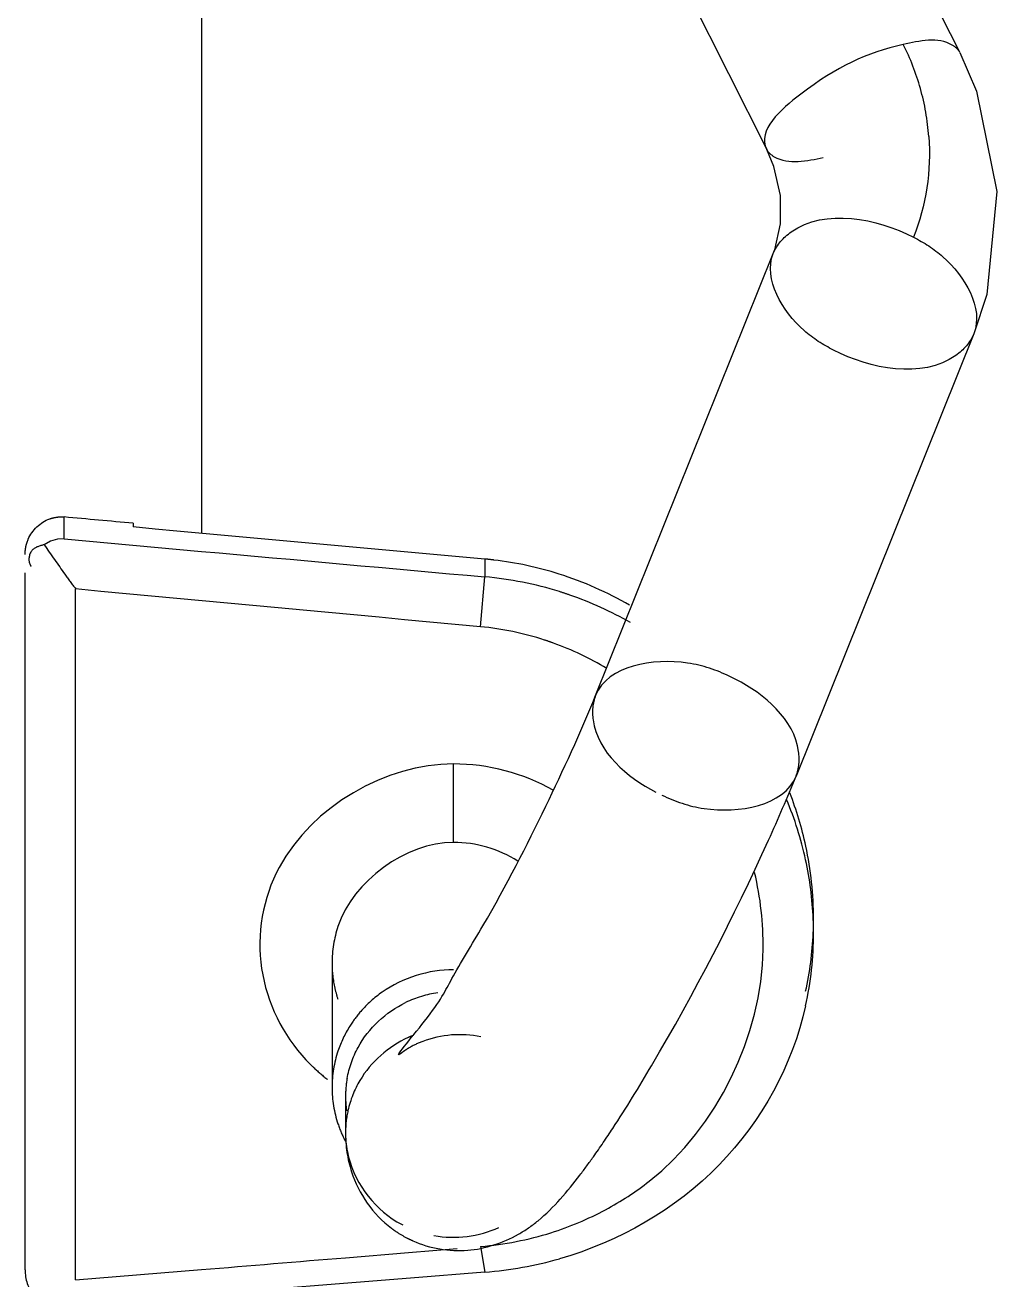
# Model space of a CAD drawing. Header units: millimetres. Extents: x 17886 to 18265, y -8727 to -7321.
# Drawn here: x 17968.6562 to 17968.9261, y -7873.0021 to -7872.6537 of the extents above; entities that cross this region are included whole.
import ezdxf

# ---------------------------------------------------------------- set-up
doc = ezdxf.new("R2010")
doc.units = ezdxf.units.MM
doc.linetypes.add('EPL_DASH', pattern=[1, 0.5, -0.5])
doc.layers.add('3884027_DKREDXF_CONTINUOUS_LINE', color=7, linetype='Continuous')

msp = doc.modelspace()

# ---------------------------------------------------------------- linework, layer by layer
at = {"layer": '3884027_DKREDXF_CONTINUOUS_LINE', "color": 6, "linetype": 'EPL_DASH'}
for p, q in [((17968.91578790136, -7872.661233415994), (17968.88511676776, -7872.600345969566)), ((17968.83153143015, -7872.62733877588), (17968.86220586709, -7872.688232764947)), ((17968.81466299418, -7872.839839276884), (17968.86401110878, -7872.717066414781)), ((17968.91969961766, -7872.73939982349), (17968.87033415164, -7872.86221610032)), ((17968.66706900881, -7872.796374412613), (17968.66706900881, -7872.790267365862)), ((17968.66328323187, -7872.79696776736), (17968.66147960784, -7872.797971144215)), ((17968.66706900881, -7872.796374412613), (17968.70519733051, -7872.799808232534)), ((17968.78391302966, -7872.801953272654), (17968.78391302966, -7872.806892913148)), ((17968.65619745134, -7872.999373577878), (17968.65619745134, -7872.80577168503)), ((17968.78269295512, -7872.820752164254), (17968.78391309884, -7872.806892193574)), ((17968.67019411398, -7873.002132217874), (17968.67019411398, -7872.810259309626)), ((17968.77519745487, -7872.880634982851), (17968.77519744845, -7872.858850632853)), ((17968.87519745134, -7872.905819728742), (17968.87519745134, -7872.901877470735)), ((17968.74144748919, -7872.914147765696), (17968.74144745134, -7872.948691789374)), ((17968.74519745134, -7872.951155700874), (17968.74519745134, -7872.961219974532)), ((17968.76266332363, -7872.994515615518), (17968.77619079581, -7872.993394672424)), ((17968.78269301415, -7872.99285687388), (17968.78391313109, -7872.999991093515)), ((17968.74519378073, -7872.995962407652), (17968.76266332363, -7872.994515615518)), ((17968.67019411398, -7873.002132217874), (17968.70519742694, -7872.999259764954)), ((17968.7839130228, -7872.999989605803), (17968.76321671209, -7873.001638893497)), ((17968.76321671209, -7873.001638893497), (17968.70519733171, -7873.006253610755))]:
    msp.add_line(p, q, dxfattribs=at)
at = {"layer": '3884027_DKREDXF_CONTINUOUS_LINE', "color": 7, "linetype": 'EPL_DASH'}
for p, q in [((17968.70519745134, -7872.620129165948), (17968.70519745134, -7872.794784228408)), ((17968.68619745134, -7872.792018326047), (17968.68619745134, -7872.793049707782))]:
    msp.add_line(p, q, dxfattribs=at)
at = {"layer": '3884027_DKREDXF_CONTINUOUS_LINE', "color": 6, "linetype": 'EPL_DASH'}
for points in [[(17968.91578953981, -7872.661236672376), (17968.92043286029, -7872.672012991302), (17968.92611839252, -7872.699907332851), (17968.92329504873, -7872.728454670921), (17968.91967961076, -7872.739449457552)], [(17968.86602842773, -7872.701009418338), (17968.86417884825, -7872.692894948307), (17968.86220549636, -7872.688232031679)], [(17968.8640146859, -7872.717057908783), (17968.86440269168, -7872.716036156812), (17968.86604550703, -7872.708873404477), (17968.86602842773, -7872.701009418338)], [(17968.66706900881, -7872.796374412615), (17968.66517685974, -7872.796434648569), (17968.66328323187, -7872.79696776736)], [(17968.85362141028, -7872.835361418905), (17968.85306458405, -7872.835078364111), (17968.85250312322, -7872.834802305216), (17968.85193727406, -7872.834533363311)], [(17968.75944803317, -7872.985966216725), (17968.759986219, -7872.986280451861), (17968.76053107698, -7872.986583694644), (17968.76108236812, -7872.98687581206)]]:
    msp.add_lwpolyline(points, dxfattribs=at)
for centre, radius, start, end in [((17968.83903211193, -7872.689823299991), 0.068392395529, 15.74837976902013, 26.72713854584822), ((17968.83997534845, -7872.689552870322), 0.067411167306, 4.193226331062619, 15.74474909802426), ((17968.86200157533, -7872.6657195347), 0.240107007394, 215.801549790247, 217.0049151362657), ((17968.77505197296, -7872.905696710878), 0.099200346651, 72.67488027001318, 84.87523223787242), ((17968.77512137959, -7872.905415871071), 0.09891158114300001, 70.87626038559496, 72.66481582399962), ((17968.77463345236, -7872.906703448684), 0.10028795873, 60.27711943083661, 70.85387773734128), ((17968.77508195334, -7872.902117875965), 0.08172130343300002, 71.88143846606594, 84.65606397730123), ((17968.77468894705, -7872.903493926321), 0.083151358984, 70.11744729368239, 71.91893061064772), ((17968.77401580261, -7872.905164560927), 0.084951366556, 59.00040129050995, 70.07371031273073), ((17968.77676272881, -7872.906516642625), 0.09850307566900002, 12.35001427117298, 22.58887725698951), ((17968.77908986771, -7872.905963000307), 0.09611138339900001, 2.407636631129139, 12.32432379633147), ((17968.77253147207, -7872.909355893864), 0.08866484393500002, 359.4221343814481, 13.26078334960689), ((17968.78107261107, -7872.90583383487), 0.09412497536500002, 1.212394200269768, 2.379782378962655), ((17968.78220710935, -7872.905825987968), 0.09299034219600003, 347.446519588972, 0.003856607183095963), ((17968.78169096242, -7872.905820907902), 0.09350648892800001, 0.0007225262711406426, 1.212491892311047), ((17968.77281999778, -7872.914193407316), 0.031372546287, 180.0061651065984, 192.756110161008), ((17968.7721698019, -7872.914326300895), 0.030709058107, 192.7821386320733, 198.6204016266697), ((17968.77469773804, -7872.949668621754), 0.03356902044600001, 125.1744602892622, 138.8542034547043), ((17968.77520842413, -7872.952962598368), 0.030883999203, 98.16194843272281, 115.5448304896603), ((17968.77399041616, -7872.949034872486), 0.03261938987, 138.8749921157428, 147.7657786414898), ((17968.77373823108, -7872.948876087526), 0.032321379906, 147.7654264200035, 161.4320075384182), ((17968.77503139176, -7872.962563963397), 0.030390383944, 110.8672787509685, 114.1689997184662), ((17968.77075989443, -7872.906702163099), 0.050134996168, 223.2069608356244, 226.8239711240848), ((17968.77167731127, -7872.905714649261), 0.05148288115800001, 226.8313916939807, 232.3431089728726), ((17968.77342540147, -7872.95115554207), 0.028227049458, 169.8272157616458, 180.0175921516449), ((17968.77337646092, -7872.951160908697), 0.028178107771, 180.0067105107975, 188.1993981295827), ((17968.77346277594, -7872.961225315314), 0.028264901386, 167.4058232964875, 179.9891738629739), ((17968.77352925845, -7872.948598801588), 0.03209421534200001, 198.5322623263397, 207.886784326198), ((17968.77328178298, -7872.961229131108), 0.028083909416, 179.9813192488611, 190.968955021002), ((17968.60398554738, -7872.818996929759), 0.257506002723, 324.665455034178, 326.783555549589), ((17968.67091395739, -7872.866362829713), 0.175512503754, 322.5809238904533, 324.6434405309408), ((17968.77730978618, -7872.907934932772), 0.08479420186300002, 298.2398566268753, 308.0347937526138), ((17968.77591241357, -7872.90522392381), 0.08784373290200001, 287.4542860178381, 298.2061345596019), ((17968.77668249814, -7872.962787224696), 0.031231776682, 233.2006775747559, 236.6396579010337), ((17968.77657363939, -7872.962958067782), 0.03102922205600001, 236.6340719591046, 242.6574028022237), ((17968.77636419783, -7872.963357887502), 0.030577873269, 242.6619011276016, 245.9381793314619), ((17968.7753281927, -7872.90339912916), 0.08975974229400002, 274.7063990326012, 287.4606588653064), ((17968.77531687632, -7872.892924997032), 0.107409143873, 274.590393256816, 285.8553878448601)]:
    msp.add_arc(centre, radius, start, end, dxfattribs=at)
at = {"layer": '3884027_DKREDXF_CONTINUOUS_LINE', "color": 7, "linetype": 'EPL_DASH'}
for centre, radius, start, end in [((17968.7752380089, -7872.897439973486), 0.09587995626500001, 83.30355794661881, 84.8088968877044), ((17968.77499717553, -7872.89913692857), 0.09759342663600001, 72.38600604118355, 83.27930538004549), ((17968.77431923008, -7872.900995115115), 0.09956967886500001, 59.99267320397897, 72.33774499658931), ((17968.77552649238, -7872.902705458126), 0.09974783368400002, 12.18252487279506, 21.02934226446563), ((17968.77884653033, -7872.901987167232), 0.096350983452, 0.06523179589567314, 12.18163370519623), ((17968.78207301149, -7872.901877591962), 0.09312443984400001, 357.5797613701915, 7.458690387510003e-05), ((17968.78310629733, -7872.901949958714), 0.09208902424300001, 347.434760820117, 357.5975979821562)]:
    msp.add_arc(centre, radius, start, end, dxfattribs=at)
at = {"layer": '3884027_DKREDXF_CONTINUOUS_LINE', "color": 7, "linetype": 'EPL_DASH', "extrusion": (0, 0, -1)}
for major_axis, start_param, end_param in [((-4.171962214382, 0.3539099190760001), -1.2717411263, -1.2669368849), ((-4.217682348238, 0.3577883839419997), -1.2992485171, -1.2751029631)]:
    msp.add_ellipse((17969.9225687759, -7872.810959136506), major_axis=major_axis, ratio=0.0214024864, start_param=start_param, end_param=end_param, dxfattribs=at)
at = {"layer": '3884027_DKREDXF_CONTINUOUS_LINE', "color": 6, "linetype": 'EPL_DASH'}
for points, knots in [([(17968.90011818666, -7872.659063567743), (17968.88983428648, -7872.661386004786), (17968.87707012454, -7872.667307617586), (17968.85949505965, -7872.682845412092), (17968.86220174955, -7872.688224605033)], [0, 0, 0, 0, 0.6364680706, 1, 1, 1, 1]), ([(17968.91578874531, -7872.661235092514), (17968.91535903986, -7872.6603810998), (17968.91083175406, -7872.65664895159), (17968.90454469863, -7872.658067500277), (17968.90011767277, -7872.659064289754)], [0, 0, 0, 0, 0.1740136609, 1, 1, 1, 1]), ([(17968.86220586732, -7872.688232764831), (17968.86263743974, -7872.689085496717), (17968.86716795402, -7872.692806474091), (17968.87344848386, -7872.691394946817), (17968.87787243294, -7872.690396035667)], [0, 0, 0, 0, 0.1740511918, 1, 1, 1, 1]), ([(17968.86401050562, -7872.717068295373), (17968.86497542604, -7872.714667550787), (17968.87502457116, -7872.703720128506), (17968.8928942725, -7872.707382290221), (17968.90296965162, -7872.712588694991)], [0, 0, 0, 0, 0.1857634585, 1, 1, 1, 1]), ([(17968.90296913763, -7872.712589415817), (17968.90587162165, -7872.714092243988), (17968.91488125981, -7872.719605930418), (17968.92253568101, -7872.732266145029), (17968.91969949302, -7872.739399773608)], [0, 0, 0, 0, 0.2986206363, 1, 1, 1, 1]), ([(17968.8807238879, -7872.743921043017), (17968.87781954048, -7872.742420075008), (17968.86881302003, -7872.736899501159), (17968.86115713468, -7872.724240455903), (17968.86399483027, -7872.717107495927)], [0, 0, 0, 0, 0.2986736737, 1, 1, 1, 1]), ([(17968.91968280666, -7872.739441514601), (17968.91871782557, -7872.741842311812), (17968.9086681444, -7872.752790296764), (17968.89080348395, -7872.749118847742), (17968.88072439857, -7872.743920320639)], [0, 0, 0, 0, 0.1857719098, 1, 1, 1, 1]), ([(17968.66147960784, -7872.797971144215), (17968.66032257905, -7872.798318561944), (17968.65758116863, -7872.798860979378), (17968.65701447969, -7872.802093891187), (17968.65750897847, -7872.80328678089)], [0, 0, 0, 0, 0.4833437963, 1, 1, 1, 1]), ([(17968.65750897847, -7872.80328678089), (17968.65755790813, -7872.80340481491), (17968.65766640981, -7872.803646306182), (17968.65778722007, -7872.803881843774), (17968.65785240967, -7872.804002138605)], [0, 0, 0, 0, 0.4829000113, 1, 1, 1, 1]), ([(17968.85193727406, -7872.834533363311), (17968.84822499843, -7872.832799036718), (17968.83642328582, -7872.828512194742), (17968.81803013432, -7872.831458483283), (17968.81466360593, -7872.83983952271)], [0, 0, 0, 0, 0.3120816885, 1, 1, 1, 1]), ([(17968.8703335399, -7872.862215854495), (17968.87118262711, -7872.860102034972), (17968.87201153395, -7872.848372634381), (17968.86148952309, -7872.839427426362), (17968.85362141028, -7872.835361418905)], [0, 0, 0, 0, 0.2045856423, 1, 1, 1, 1]), ([(17968.76069936853, -7872.939153617595), (17968.75786287356, -7872.941433988943), (17968.77088332274, -7872.926410574933), (17968.77425280189, -7872.918775514211), (17968.78763167505, -7872.897159227218), (17968.80027627667, -7872.872111192805), (17968.81046987875, -7872.850271302242), (17968.81466299418, -7872.839839276884)], [0, 0, 0, 0, 0.0963957335, 0.2210887616, 0.3711795672, 0.7022111758, 1, 1, 1, 1]), ([(17968.81466360593, -7872.83983952271), (17968.81381451871, -7872.841953342233), (17968.81298561188, -7872.853682742823), (17968.82350762274, -7872.862627950843), (17968.83137573554, -7872.866693958299)], [0, 0, 0, 0, 0.2045856423, 1, 1, 1, 1]), ([(17968.77519744972, -7872.858850568427), (17968.75643605783, -7872.858853203365), (17968.72551402639, -7872.876535829922), (17968.71878965303, -7872.915932633785), (17968.72778027064, -7872.934171734378), (17968.73421722485, -7872.941026369434)], [0, 0, 0, 0, 0.4980692364, 0.7503676305, 1, 1, 1, 1]), ([(17968.83305987176, -7872.867522013894), (17968.83677214739, -7872.869256340487), (17968.84857386, -7872.873543182463), (17968.86696701151, -7872.870596893922), (17968.8703335399, -7872.862215854495)], [0, 0, 0, 0, 0.3120816885, 1, 1, 1, 1]), ([(17968.81941690347, -7872.960059583399), (17968.82316617451, -7872.954350507811), (17968.8390255167, -7872.928472644079), (17968.8529958284, -7872.90144765396), (17968.86269154918, -7872.880026777852)], [0, 0, 0, 0, 0.2250962751, 1, 1, 1, 1]), ([(17968.87297438306, -7872.926037513539), (17968.8693194186, -7872.94239523434), (17968.85212942856, -7872.973947366821), (17968.8211301659, -7872.991562199941), (17968.80466216032, -7872.996247688125)], [0, 0, 0, 0, 0.4946799508, 1, 1, 1, 1]), ([(17968.78273809167, -7872.934654086389), (17968.77747998975, -7872.933511096795), (17968.77017794926, -7872.934073539891), (17968.76404544996, -7872.937008647644), (17968.76282557812, -7872.937716386844)], [0, 0, 0, 0, 0.7923326415, 1, 1, 1, 1]), ([(17968.76282557812, -7872.937716386844), (17968.76239911113, -7872.937963812349), (17968.76167258779, -7872.938418372145), (17968.76098229265, -7872.938926163623), (17968.76069936853, -7872.939153617595)], [0, 0, 0, 0, 0.575945464, 1, 1, 1, 1]), ([(17968.79320866508, -7872.989452923011), (17968.79513767702, -7872.988373787119), (17968.8016881211, -7872.983781383892), (17968.80681712963, -7872.977564420848), (17968.81030815655, -7872.973011300005)], [0, 0, 0, 0, 0.2781083475, 1, 1, 1, 1])]:
    msp.add_open_spline(points, degree=3, knots=knots, dxfattribs=at)
for points in [[(17968.90720606474, -7872.684623746133), (17968.90788851343, -7872.69402724289), (17968.90648503345, -7872.703841236508), (17968.90296880349, -7872.712589242809)], [(17968.66147958468, -7872.797971149598), (17968.66339085907, -7872.800718151381), (17968.66530386853, -7872.803464354586), (17968.66726326811, -7872.806177239009)], [(17968.70519733051, -7872.799808232534), (17968.7314360976, -7872.802167561628), (17968.75767377885, -7872.804538969714), (17968.78391302966, -7872.806892913148)], [(17968.7826929942, -7872.820751768207), (17968.74519236659, -7872.817265029861), (17968.70769258819, -7872.813769131174), (17968.67019411398, -7872.810259309626)], [(17968.80288204541, -7872.866147569059), (17968.79459005294, -7872.861423295979), (17968.78474081868, -7872.858852597035), (17968.77519744972, -7872.858850568427)], [(17968.86269154918, -7872.880026777852), (17968.8653555282, -7872.874141215967), (17968.86792476867, -7872.868210388988), (17968.87033415164, -7872.86221610032)], [(17968.77519745183, -7872.880634570432), (17968.76196523424, -7872.880635354714), (17968.74725271939, -7872.89143165543), (17968.74310304266, -7872.903996358607)], [(17968.79306201745, -7872.885832367758), (17968.78781793936, -7872.882521500018), (17968.78139924189, -7872.880635097091), (17968.77519745183, -7872.880634570426)], [(17968.74310304266, -7872.903996358607), (17968.74202784916, -7872.907251910336), (17968.74145278983, -7872.910719263102), (17968.74144748919, -7872.914147765695)], [(17968.82955487669, -7872.974721961355), (17968.8484031378, -7872.959963909393), (17968.86092093168, -7872.93418719931), (17968.86119180653, -7872.910250121968)], [(17968.77519745183, -7872.915982285988), (17968.76826475206, -7872.91598228585), (17968.76102720794, -7872.918236543254), (17968.75535969908, -7872.922229245258)], [(17968.74867024825, -7872.937577400437), (17968.75157007122, -7872.932256099713), (17968.75642648189, -7872.927718138119), (17968.76189071298, -7872.925097566939)], [(17968.76258867313, -7872.934837546586), (17968.75713650887, -7872.937284692249), (17968.75222833329, -7872.941599532457), (17968.74918192367, -7872.946740933567)], [(17968.74309929391, -7872.938583996951), (17968.74201528124, -7872.941821284916), (17968.74144745134, -7872.945277830258), (17968.74144745134, -7872.948691789374)], [(17968.74564209216, -7872.946170158985), (17968.74617899051, -7872.943181088334), (17968.74721706365, -7872.940244057095), (17968.74867024825, -7872.937577400437)], [(17968.74144745134, -7872.948691789374), (17968.74144745134, -7872.952105748489), (17968.74201528124, -7872.955562293831), (17968.74309929391, -7872.958799581796)], [(17968.74918192367, -7872.946740933567), (17968.74766057952, -7872.949308493899), (17968.74652923013, -7872.952149814308), (17968.74587795838, -7872.955062321677)], [(17968.74519745134, -7872.961219974532), (17968.74519745134, -7872.964885559848), (17968.7457048709, -7872.968608833273), (17968.74684492957, -7872.972092621718)], [(17968.74571095461, -7872.966572855536), (17968.74721644219, -7872.974350396921), (17968.75264846026, -7872.98190143493), (17968.75944803317, -7872.985966216725)], [(17968.74684492957, -7872.972092621718), (17968.74884031279, -7872.978190108779), (17968.75283693666, -7872.983952638207), (17968.75797422264, -7872.987795709299)], [(17968.76976800479, -7872.989814956492), (17968.77573137928, -7872.990880394828), (17968.7822795895, -7872.990082975805), (17968.78780622954, -7872.987602402481)], [(17968.77912581411, -7872.993907193112), (17968.78403276739, -7872.99350394257), (17968.78891183182, -7872.991856675377), (17968.79320866508, -7872.989452923011)], [(17968.76389692318, -7872.991278729118), (17968.76860079056, -7872.993378745703), (17968.77399176819, -7872.994329105995), (17968.77912581411, -7872.993907193112)], [(17968.70519742694, -7872.999259764954), (17968.71852987626, -7872.998164672898), (17968.7318619805, -7872.997065373537), (17968.74519378073, -7872.995962407652)], [(17968.65619745134, -7872.999372845238), (17968.65619745134, -7873.001790316661), (17968.6568794246, -7873.004698210661), (17968.65882557551, -7873.006132318297)]]:
    msp.add_open_spline(points, degree=3, dxfattribs=at)
at = {"layer": '3884027_DKREDXF_CONTINUOUS_LINE', "color": 7, "linetype": 'EPL_DASH'}
msp.add_open_spline([(17968.65706639819, -7872.796448544976), (17968.65813374215, -7872.793925516019), (17968.66044891111, -7872.791705295868), (17968.66303354536, -7872.790797240802)], degree=3, dxfattribs=at)
for points, knots in [([(17968.66303354536, -7872.790797240802), (17968.66368310903, -7872.790569030726), (17968.66501891967, -7872.790243741732), (17968.66639586299, -7872.790205709811), (17968.66706900881, -7872.790267365861)], [0, 0, 0, 0, 0.5045887691, 1, 1, 1, 1]), ([(17968.65619745134, -7872.800658474082), (17968.65619745134, -7872.7999444729), (17968.65635136412, -7872.798501458105), (17968.65678354496, -7872.797117164387), (17968.65706639819, -7872.796448544976)], [0, 0, 0, 0, 0.4958380471, 1, 1, 1, 1])]:
    msp.add_open_spline(points, degree=3, knots=knots, dxfattribs=at)

doc.saveas('drawing.dxf')
